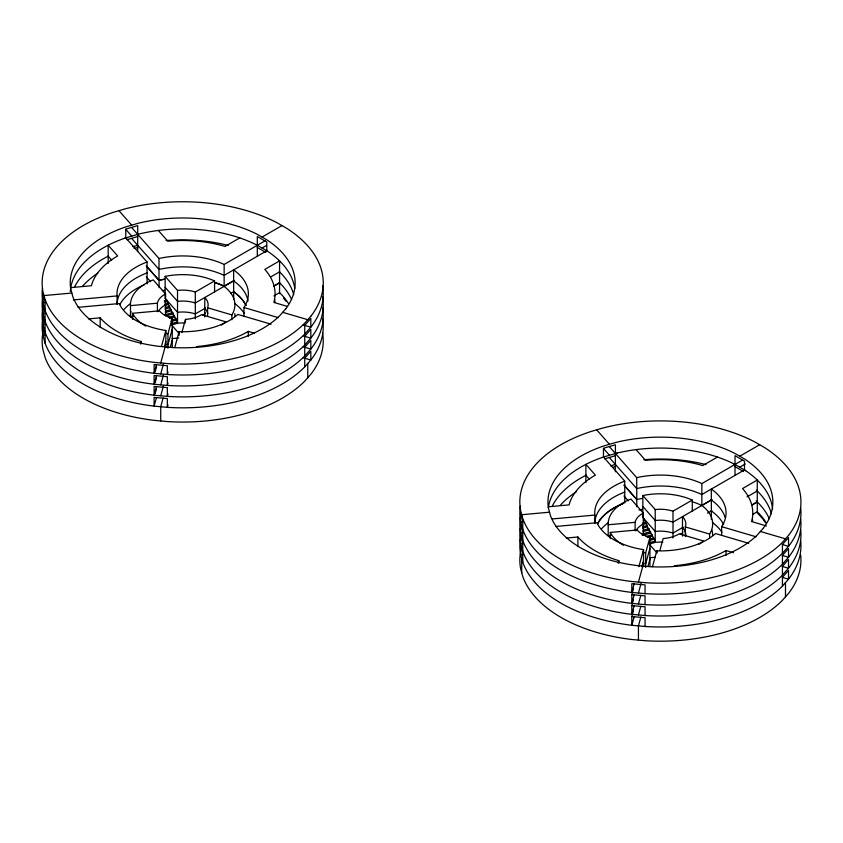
<?xml version="1.0" encoding="UTF-8"?>
<svg xmlns="http://www.w3.org/2000/svg" width="843" height="843" viewBox="0 0 843 843"><rect width="100%" height="100%" fill="white"/><g stroke="black" fill="none" stroke-linecap="round" stroke-linejoin="round"><path stroke-width="1.26" d="M140.465 343.86L141.118 341.478A92.393 53.341 0 0 1 100.18 317.843L88.589 318.907M156.482 364.65L154.111 373.291L167.346 374.503A140.549 81.149 0 0 0 304.734 334.091L310.825 327.189A140.549 81.149 0 0 0 322.511 285.598M161.508 346.304L165.85 330.488A65.67 37.914 0 0 1 119.211 303.564L78.02 307.337M155.123 371.784L156.482 366.842M156.482 375.599L154.111 384.239L167.346 385.451A140.549 81.149 0 0 0 304.734 345.029L310.825 338.138A140.549 81.149 0 0 0 322.511 296.546M164.511 346.304L165.85 341.436M167.968 348.307L167.968 333.712L172.235 318.169A25.438 14.679 0 0 1 159.506 310.825L132.583 313.29L132.583 319.371M155.123 382.722L156.482 377.78M160.728 362.954L165.133 346.905M156.482 386.537L154.111 395.188L167.346 396.389A140.549 81.149 0 0 0 304.734 355.978L310.825 349.086A140.549 81.149 0 0 0 322.511 307.484M172.235 329.118L167.968 344.661A52.224 30.148 0 0 1 165.892 344.281M155.123 393.67L156.482 388.728M160.728 373.902L163.437 364.018M156.482 397.485L154.111 406.126L167.346 407.338A140.549 81.149 0 0 0 304.734 366.926L310.825 360.024A140.549 81.149 0 0 0 322.511 318.433M170.265 347.232L172.235 340.066M160.728 384.84L163.437 374.966M160.728 395.788L163.437 385.915M168.02 372.037L167.346 374.503L167.346 365.746L154.111 364.534L154.111 373.291A140.549 81.149 0 0 1 45.079 310.34L42.982 302.7A140.549 81.149 0 0 1 42.466 288.327M174.754 347.506L179.085 331.699A65.67 37.914 0 0 0 237.852 314.418L271.046 324.176M163.152 397.896L160.728 406.737L160.728 420.963M168.02 382.975L167.346 385.451L167.346 376.695L154.111 375.483L154.111 384.239A140.549 81.149 0 0 1 45.079 321.288L42.982 313.649A140.549 81.149 0 0 1 42.466 299.276M181.867 332.532L185.471 319.381A25.438 14.679 0 0 0 201.509 314.671L225.798 321.815A52.224 30.148 0 0 1 221.298 325.092M168.02 393.923L167.346 396.389L167.346 387.643L154.111 386.431L154.111 395.188A140.549 81.149 0 0 1 45.079 332.237L42.982 324.587A140.549 81.149 0 0 1 42.466 310.213M168.02 404.872L167.346 407.338L167.346 398.581L154.111 397.369L154.111 406.126A140.549 81.149 0 0 1 45.079 343.175L42.982 335.535A140.549 81.149 0 0 1 42.466 321.162M618.172 563.008L618.825 560.627A92.393 53.341 0 0 1 577.887 536.991L566.285 538.055M634.178 583.799L631.807 592.439L645.053 593.651A140.549 81.149 0 0 0 782.441 553.24L788.521 546.338A140.549 81.149 0 0 0 800.692 508.097M638.889 566.665L643.557 549.636A65.67 37.914 0 0 1 596.918 522.713L555.727 526.485M800.692 519.046A140.549 81.149 0 0 1 788.521 557.286L782.441 564.178A140.549 81.149 0 0 1 645.053 604.6L631.807 603.388L631.807 594.631L633.504 588.456M634.178 594.747L631.807 603.388A140.549 81.149 0 0 1 522.776 540.437L520.679 532.797A140.549 81.149 0 0 1 520.342 517.117M641.881 566.665L643.557 560.584M645.675 567.455L645.675 552.871L649.932 537.318A25.438 14.679 0 0 1 637.213 529.973L610.29 532.439L610.29 538.519M800.692 529.994A140.549 81.149 0 0 1 788.521 568.235L782.441 575.126A140.549 81.149 0 0 1 645.053 615.538L631.807 614.336L631.807 605.58L633.504 599.405M638.436 582.102L642.83 566.053M634.178 605.685L631.807 614.336A140.549 81.149 0 0 1 522.776 551.385L520.679 543.735A140.549 81.149 0 0 1 520.342 528.055M649.932 548.266L645.675 563.809A52.224 30.148 0 0 1 642.577 563.219M800.692 540.932A140.549 81.149 0 0 1 788.521 579.173L782.441 586.075A140.549 81.149 0 0 1 645.053 626.486L631.807 625.274L631.807 616.518L633.504 610.343M638.436 593.05L641.144 583.166M634.178 616.633L631.807 625.274A140.549 81.149 0 0 1 522.776 562.323L520.679 554.683A140.549 81.149 0 0 1 520.342 539.004M647.972 566.38L649.932 559.215M638.436 603.988L640.806 595.348M638.436 614.937L640.806 606.296M652.461 566.654L656.792 550.848A65.67 37.914 0 0 0 715.559 533.566L748.753 543.324M640.859 617.044L638.436 625.885L638.436 640.111M659.89 550.49L663.178 538.529A25.438 14.679 0 0 0 679.205 533.819L703.494 540.964A52.224 30.148 0 0 1 699.005 544.241M214.607 282.479A65.67 37.914 0 0 1 224.122 286.199L234.175 280.477M230.866 293.343L234.175 291.415M273.943 286.051L279.602 282.763M701.945 505.379L711.882 499.625M707.467 513.124L711.882 510.563M239.76 237.905L225.007 246.43A92.393 53.341 0 0 0 167.82 241.203L158.347 230.466M262.057 237.073L281.962 225.587M131.74 227.589L159 258.485A65.67 37.914 0 0 1 224.143 264.439L265.06 240.813M262.057 248.021L266.483 245.471M214.575 280.909A52.224 30.148 0 0 0 165.144 276.388L177.525 290.413A25.438 14.679 0 0 1 195.302 292.036L214.575 280.909L214.575 291.857M266.799 250.761L224.143 275.387A65.67 37.914 0 0 0 159 269.423L131.74 238.537M234.101 280.582L195.302 302.985A25.438 14.679 0 0 0 177.525 301.351L165.144 287.337M205.502 308.032L195.302 313.923A25.438 14.679 0 0 0 177.525 312.3L165.144 298.274M202.531 315.219L204.933 313.828L204.933 312.468M270.487 277.084L279.57 271.836M273.901 286.062L279.57 282.784M273.901 295.904L279.57 292.626A112.446 64.922 0 0 1 288.517 303.649M717.467 457.054L702.714 465.578A92.393 53.341 0 0 0 645.527 460.352L636.054 449.614M739.764 456.221L759.659 444.735M609.447 446.737L636.707 477.633A65.67 37.914 0 0 1 701.85 483.587L742.757 459.962M739.764 467.17L745.286 463.977M692.282 500.057A52.224 30.148 0 0 0 642.851 495.536L655.222 509.562A25.438 14.679 0 0 1 672.999 511.185L692.282 500.057L692.282 511.006M735.022 475.378L735.022 455.684L744.495 461.153L744.495 469.909L701.85 494.535A65.67 37.914 0 0 0 636.707 488.571L609.447 457.686M711.798 499.73L672.999 522.133A25.438 14.679 0 0 0 655.222 520.5L642.851 506.485M683.209 527.181L672.999 533.071A25.438 14.679 0 0 0 655.222 531.448L642.851 517.423L642.851 495.536M680.227 534.378L682.64 532.987L682.64 531.617M747.056 496.885L757.277 490.984M752.736 514.399L757.277 511.775A112.446 64.922 0 0 1 766.224 522.797M124.206 238.4L137.704 234.343A112.446 64.922 0 0 1 257.315 245.281L266.799 250.761A112.446 64.922 0 0 1 294.765 288.58M126.956 239.697L137.704 236.535M132.931 246.693L137.704 245.292M134.121 248.537L137.704 247.484M164.301 300.73L166.682 300.024L169.78 307.642L177.515 321.878L171.54 323.628M164.301 302.1L166.682 301.394M164.648 304.207L168.231 303.153M164.648 305.566L168.231 304.513M165.007 307.674L169.78 306.272M165.007 309.044L169.78 307.642M165.354 311.151L171.329 309.392M165.354 312.511L171.329 310.761M164.522 314.976L172.878 312.511M166.903 315.64L172.878 313.881M168.452 317.389L174.417 315.63M169.643 318.401L174.417 317M171.192 320.161L175.966 318.749M171.192 321.531L175.966 320.119M171.54 324.998L177.515 323.238A25.438 14.679 0 0 1 185.144 323.006M617.076 453.081L603.462 457.011A112.446 64.922 0 0 0 548.308 507.813M604.663 458.845L615.411 455.684M610.627 465.842L615.411 464.44M613.019 467.328L615.411 466.632M642.355 523.355L645.938 522.302L647.487 526.791L655.222 541.027L649.247 542.776M642.355 524.715L645.938 523.661M642.703 526.822L647.487 525.421M642.703 528.192L647.487 526.791M643.061 530.3L649.036 528.54M643.061 531.659L649.036 529.91M642.229 534.125L650.575 531.659M642.229 535.484L650.575 533.029M646.149 536.538L652.124 534.778M647.35 537.549L652.124 536.148M650.09 538.951L653.673 537.897M650.09 540.321L653.673 539.267M649.247 544.146L655.222 542.386A25.438 14.679 0 0 1 662.851 542.154M70.759 287.621L91.371 285.745A92.393 53.341 0 0 1 117.662 255.956L108.189 245.218L108.189 263.459M44.026 295.577L71.834 293.037M45.501 302.468L42.982 302.7L42.982 293.944L45.079 301.594L45.079 310.34M73.352 299.929L117.114 295.925A65.67 37.914 0 0 1 147.061 261.994L125.765 237.863L125.765 229.106L137.704 225.597L137.704 251.372M45.501 313.417L42.982 313.649L42.982 304.892L45.079 312.532L45.079 321.288M130.486 305.64L157.409 303.185A25.438 14.679 0 0 1 165.576 293.922L153.205 279.897A52.224 30.148 0 0 0 130.486 305.64L130.486 316.589L133.046 316.357M45.501 324.355L42.982 324.587L42.982 315.83L45.079 323.48L45.079 332.237M45.501 335.303L42.982 335.535L42.982 326.778L45.079 334.418L45.079 343.175M172.193 338.58L178.758 337.98M548.466 506.769L569.078 504.894A92.393 53.341 0 0 1 595.358 475.104L585.885 464.367L585.885 482.607M521.733 514.725L549.531 512.186M523.208 521.617L520.679 521.849A140.549 81.149 0 0 1 520.342 506.169M552.344 518.951L594.821 515.073A65.67 37.914 0 0 1 624.758 481.142L603.462 457.011L603.462 448.255L615.411 444.746L615.411 471.732M523.208 532.565L520.679 532.797L520.679 524.04L522.776 531.68L522.776 540.437M608.193 524.789L635.116 522.333A25.438 14.679 0 0 1 643.283 513.071L630.912 499.045A52.224 30.148 0 0 0 608.193 524.789L608.193 535.737L610.754 535.505M523.208 543.503L520.679 543.735L520.679 534.978L522.776 542.629L522.776 551.385M523.208 554.452L520.679 554.683L520.679 545.927L522.776 553.566L522.776 562.323M649.9 557.729L655.148 557.255M631.807 594.631L645.053 595.843L645.053 604.6M631.807 605.58L645.053 606.791L645.053 615.538M631.807 616.518L645.053 617.729L645.053 626.486M287.505 306.441L273.87 302.426A92.393 53.341 0 0 0 264.818 269.412L279.57 260.887L279.57 293.722M282.7 312.321L307.779 319.697M233.69 299.128L233.627 269.908A65.67 37.914 0 0 1 243.943 307.516L278.369 317.642M303.301 324.976L310.825 327.189L310.825 318.443L304.734 325.335L304.734 334.091M204.775 316.968L204.775 297.505A25.438 14.679 0 0 1 207.589 307.769L231.878 314.913L231.878 319.782M303.301 335.925L310.825 338.138L310.825 329.381L304.734 336.273L304.734 345.029M303.301 346.873L310.825 349.086L310.825 340.33L304.734 347.221L304.734 355.978M196.725 346.568A92.393 53.341 0 0 0 248.316 331.394L254.512 333.217M303.301 357.811L310.825 360.024L310.825 351.268L304.734 358.17L304.734 366.926M766.456 525.948L751.577 521.575A92.393 53.341 0 0 0 742.525 488.561L757.277 480.036L757.277 512.871M760.397 531.469L785.486 538.846M711.387 519.499L711.323 489.056A65.67 37.914 0 0 1 721.64 526.664L756.066 536.791M782.251 544.494L788.521 546.338L788.521 537.592L782.441 544.483L782.441 553.24M682.482 536.116L682.482 516.654A25.438 14.679 0 0 1 685.296 526.917L709.585 534.062L709.585 537.708M782.251 555.442L788.521 557.286L788.521 548.53L782.441 555.432L782.441 564.178M782.251 566.391L788.521 568.235L788.521 559.478L782.441 566.37L782.441 575.126M674.432 565.716A92.393 53.341 0 0 0 726.023 550.542L733.452 552.723M782.251 577.329L788.521 579.173L788.521 570.416L782.441 577.318L782.441 586.075M733.652 463.745L745.697 470.689M735.022 466.622L743.547 471.543M257.315 247.473L265.851 252.394M623.957 495.969L628.235 500.795M159.085 287.642L159.085 280.35L146.261 265.882L159 280.371L159 258.485M146.261 276.82L150.528 281.646M596.654 429.825L609.436 444.314M603.472 448.497L609.436 455.252M645.938 522.302L644.389 520.542L644.389 519.172M649.942 544.926L656.908 552.818M585.885 475.315L589.331 479.214M118.958 210.676L131.729 225.155M125.765 229.349L131.729 236.103M171.371 324.797L179.201 333.67M108.189 256.167L111.634 260.065M522.776 529.499L520.679 521.849L520.679 513.092L522.776 520.742L522.776 529.499A140.549 81.149 0 0 0 631.807 592.439L631.807 583.683L645.053 584.894L645.053 593.651M785.486 582.618L785.486 596.855M726.023 550.542L726.023 555.4M721.64 526.664L721.64 535.179M701.85 483.587L701.85 505.473A52.224 30.148 0 0 1 709.585 534.062M685.296 526.917L685.296 536.643M672.999 511.185L672.999 537.939M656.792 550.848L656.792 553.282M655.222 509.562L655.222 542.397M649.932 537.318L649.932 566.507M643.557 549.636L643.557 566.665M643.283 513.071L643.283 534.957M636.792 506.791L636.707 477.633M635.116 522.333L635.116 530.848M624.758 481.142L624.758 503.029M618.825 560.627L618.825 563.061M594.821 515.073L594.821 523.587M577.887 536.991L577.887 546.717M521.733 558.509L521.733 572.734M307.779 363.47L307.779 377.706M266.799 250.761L266.799 242.004L257.315 236.525L257.315 256.23M248.316 331.394L248.316 336.252M243.943 307.516L243.943 316.03M224.143 264.439L224.143 286.325M207.589 307.769L207.589 316.283M195.302 292.036L195.302 318.791M185.471 319.381L185.471 321.815M179.085 331.699L179.085 335.345M177.525 290.413L177.525 323.248M172.235 318.169L172.235 347.358M165.85 330.488L165.85 347.516M165.576 293.922L165.576 315.809M165.144 276.388L165.144 298.274M157.409 303.185L157.409 311.699M147.061 261.994L147.061 283.88M141.118 341.478L141.118 343.912M117.114 295.925L117.114 304.439M100.18 317.843L100.18 327.569M800.692 555.158A140.549 81.149 0 0 1 788.521 593.398L782.441 600.3A140.549 81.149 0 0 1 645.053 640.712L631.807 639.5A140.549 81.149 0 0 1 522.776 576.559L520.679 568.909A140.549 81.149 0 0 1 520.342 553.229M645.675 552.871A52.224 30.148 0 0 1 642.577 552.281M623.462 545.252A52.224 30.148 0 0 1 610.29 532.439M638.952 509.983A65.67 37.914 0 0 1 642.24 509.372M712.346 522.439A65.67 37.914 0 0 1 721.966 532.291M597.571 523.83A65.67 37.914 0 0 1 622.376 503.966M636.591 499.541A65.67 37.914 0 0 1 642.166 498.455M692.219 501.711A65.67 37.914 0 0 1 701.85 505.473M711.25 510.89A65.67 37.914 0 0 1 723.61 524.62M685.823 535.231A25.438 14.679 0 0 1 685.738 536.116M636.022 530.679A25.438 14.679 0 0 1 643.283 524.019M682.482 527.602A25.438 14.679 0 0 1 685.812 534.346M552.386 505.895A112.446 64.922 0 0 1 586.212 475.146M643.778 459.73A112.446 64.922 0 0 1 706.012 464.598M756.34 490.089A112.446 64.922 0 0 1 771.45 513.777M615.411 453.492A112.446 64.922 0 0 1 735.022 464.43M744.495 469.909A112.446 64.922 0 0 1 772.62 508.951M594.758 522.692A65.67 37.914 0 0 1 624.758 492.091M711.323 500.004A65.67 37.914 0 0 1 725.254 518.002M711.977 530.163A52.224 30.148 0 0 1 712.62 535.168M560.205 505.41A112.446 64.922 0 0 1 576.496 491.659M756.234 500.932A112.446 64.922 0 0 1 769.29 518.708M601.807 528.55A65.67 37.914 0 0 1 607.887 522.913M597.518 523.766A65.67 37.914 0 0 1 623.441 503.408M757.952 513.545A112.446 64.922 0 0 1 762.926 519.183M763.526 519.962A112.446 64.922 0 0 1 765.528 522.808M752.441 519.341A92.393 53.341 0 0 1 752.662 521.227M322.511 332.658A140.549 81.149 0 0 1 310.825 374.25L304.734 381.152A140.549 81.149 0 0 1 167.346 421.563L154.111 420.351A140.549 81.149 0 0 1 45.079 357.411L42.982 349.761A140.549 81.149 0 0 1 42.466 335.388M284.354 298.938A112.446 64.922 0 0 1 285.819 300.814M82.498 286.262A112.446 64.922 0 0 1 97.777 273.174M279.349 282.563A112.446 64.922 0 0 1 291.583 299.55M234.586 303.427A65.67 37.914 0 0 1 244.207 313.29M233.69 291.836A65.67 37.914 0 0 1 246.019 305.493M130.486 316.589A52.224 30.148 0 0 1 130.96 311.583M234.775 313.512A52.224 30.148 0 0 1 234.912 316.02M224.048 286.378A52.224 30.148 0 0 1 231.878 314.913M167.968 333.712A52.224 30.148 0 0 1 165.892 333.343M145.765 326.104A52.224 30.148 0 0 1 132.583 313.29M158.326 311.531A25.438 14.679 0 0 1 165.576 304.871M204.775 308.454A25.438 14.679 0 0 1 207.81 313.438M74.679 286.746A112.446 64.922 0 0 1 108.505 255.998M166.071 240.582A112.446 64.922 0 0 1 228.305 245.45M279.349 271.625A112.446 64.922 0 0 1 293.743 294.629M70.317 291.552A112.446 64.922 0 0 1 125.765 237.863M117.051 303.543A65.67 37.914 0 0 1 147.061 272.942M233.627 280.856A65.67 37.914 0 0 1 248.042 301.056M274.576 299.254A92.393 53.341 0 0 1 274.955 302.079M119.811 304.618A65.67 37.914 0 0 1 144.553 284.734M158.979 280.245A65.67 37.914 0 0 1 164.438 279.181M233.606 291.678A65.67 37.914 0 0 1 245.893 305.345M283.733 298.19A112.372 64.879 0 0 1 285.935 300.962M162.33 290.614A65.67 37.914 0 0 1 164.533 290.224M159.085 280.35A65.67 37.914 0 0 1 164.533 279.275M214.712 282.521A65.67 37.914 0 0 1 224.249 286.23M124.1 309.402A65.67 37.914 0 0 1 130.18 303.765M285.745 308.875L279.655 315.767A112.446 64.922 0 0 1 171.751 347.506L158.516 346.294A112.446 64.922 0 0 1 72.877 296.862L70.78 289.212A112.446 64.922 0 0 1 125.765 226.915L137.704 223.406A112.446 64.922 0 0 1 257.315 234.343L266.799 239.812A112.446 64.922 0 0 1 285.745 308.875M310.825 316.251L304.734 323.143A140.549 81.149 0 0 1 167.346 363.565L154.111 362.353A140.549 81.149 0 0 1 45.079 299.402L42.982 291.762A140.549 81.149 0 0 1 112.983 212.436L124.922 208.927A140.549 81.149 0 0 1 277.221 222.847L286.704 228.327A140.549 81.149 0 0 1 310.825 316.251M763.442 528.024L757.362 534.915A112.446 64.922 0 0 1 649.458 566.654L636.212 565.442A112.446 64.922 0 0 1 550.584 516.011L548.487 508.361A112.446 64.922 0 0 1 603.462 446.063L615.411 442.554A112.446 64.922 0 0 1 735.022 453.492L744.495 458.961A112.446 64.922 0 0 1 763.442 528.024M788.521 535.4L782.441 542.291A140.549 81.149 0 0 1 645.053 582.713L631.807 581.501A140.549 81.149 0 0 1 522.776 518.55L520.679 510.911A140.549 81.149 0 0 1 590.69 431.584L602.629 428.075A140.549 81.149 0 0 1 754.928 441.995L764.401 447.475A140.549 81.149 0 0 1 788.521 535.4M757.309 501.912L751.64 505.199L757.277 501.933M636.792 499.499L623.957 485.031L636.707 499.52"/></g></svg>
